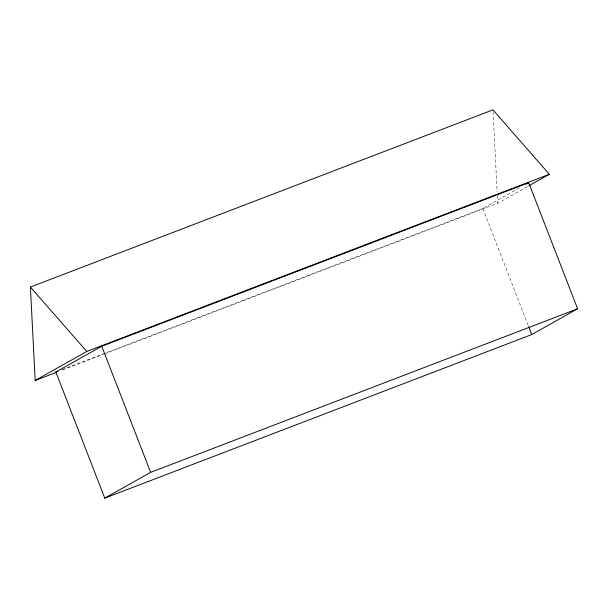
<?xml version="1.0" encoding="UTF-8"?>
<svg xmlns="http://www.w3.org/2000/svg" width="608" height="608" viewBox="0 0 608 608"><rect width="100%" height="100%" fill="white"/><g stroke="black" fill="none" stroke-linecap="round" stroke-linejoin="round"><path stroke-width="0.46" stroke-dasharray="3.04 2.28" d="M62.054 369.664L482.813 208.483L521.314 186.846M104.31 353.993L497.732 203.277L528.048 186.246M62.67 369.945L103.428 354.327M482.813 208.483L528.299 325.759M493.027 111.75L497.154 191.961M497.344 195.73L497.732 203.277"/><path stroke-width="0.91" d="M35.196 380.464L86.815 351.462L549.351 174.276L492.936 109.866L30.4 287.052L35.196 380.464L56.468 372.324M55.852 372.043L101.741 346.256L528.694 182.704L577.6 308.796L531.719 334.575L104.766 498.134L55.852 372.043L57.631 371.359M526.232 184.08L528.694 182.704M528.869 185.782L549.351 174.276M104.766 498.134L150.647 472.348L577.6 308.796M30.4 287.052L86.815 351.462M528.641 326.64L531.719 334.575M101.741 346.256L150.647 472.348"/></g></svg>
